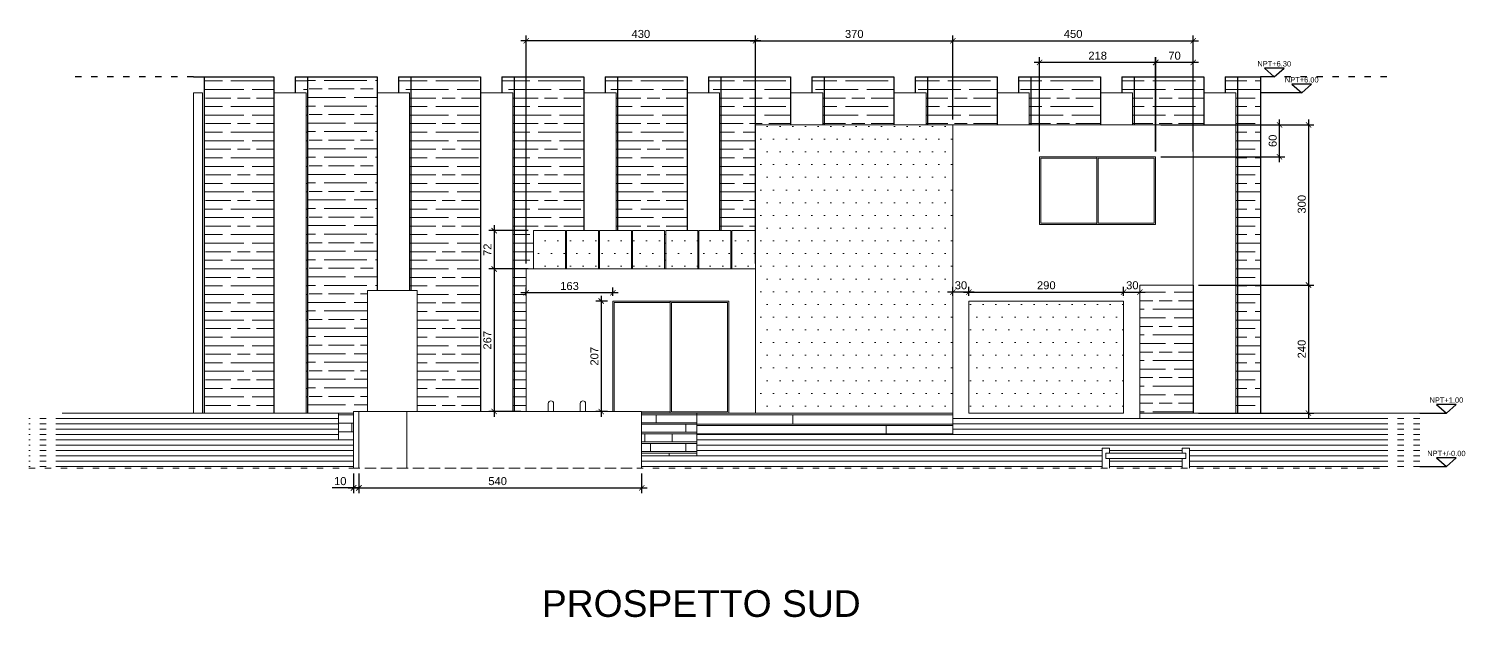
# Model space of a CAD drawing. Header units: millimetres. Extents: x 19901 to 59163, y 13732 to 30178.
# Drawn here: x 41070 to 43763, y 24994 to 26097 of the extents above; entities that cross this region are included whole.
import ezdxf
from ezdxf.enums import TextEntityAlignment as Align

# ---------------------------------------------------------------- set-up
doc = ezdxf.new("R2010")
doc.units = ezdxf.units.MM
doc.linetypes.add('ACAD_ISO03W100', pattern=[30, 12, -18])
doc.layers.get('0').update_dxf_attribs({"lineweight": 18})
doc.layers.add('A-ANNO-SYMB', color=3, linetype='Continuous')
doc.layers.add('A-ANNO-TEXT', color=3, linetype='Continuous')
for name, color, linetype, lineweight in [('A-DOOR-FULL', 4, 'Continuous', 18), ('A-FURN', 8, 'Continuous', 13), ('CAMPITURA', 9, 'Continuous', 13), ('Curve di livello', 6, 'Continuous', 9), ('MURO', 1, 'Continuous', 25), ('Pavimentazione esterna', 51, 'Continuous', 15), ('QUOTE', 252, 'Continuous', 13), ('Verde', 86, 'Continuous', 5), ('Vetro', 150, 'Continuous', 15), ('Wall', 255, 'Continuous', 20)]:
    doc.layers.add(name, color=color, linetype=linetype, lineweight=lineweight)
doc.styles.add('ARIAL', font='arial.ttf')
doc.styles.get("Standard").update_dxf_attribs({"font": 'arial.ttf'})
doc.dimstyles.new('1-1', dxfattribs={"dimtxt": 15, "dimasz": 10, "dimexe": 10, "dimexo": 10, "dimgap": 5, "dimtad": 1, "dimdec": 0, "dimtxsty": 'Standard', "dimblk": 'ARCHTICK', "dimcen": 2.5, "dimdle": 10, "dimadec": 0, "dimazin": 0, "dimtfac": 1, "dimtdec": 0, "dimtmove": 0, "dimatfit": 3, "dimldrblk": 'ARCHTICK', "dimfxl": 1, "dimarcsym": 0})
pattern_1 = [(0, (-38.693, -160.998), (11.90625, 23.8125), [0, -23.8125])]
pattern_2 = [(180, (-38.693, -161), (6e-15, 48), [80, -16]), (180, (-22.693, -145), (6e-15, 48), [48, -12, 24, -12]), (180, (1.307, -129), (6e-15, 48), [80, -16])]

# ---------------------------------------------------------------- blocks, each defined once
blk = doc.blocks.new('_ArchTick')
at = {"color": 0, "linetype": 'ByBlock', "const_width": 0.15}
blk.add_lwpolyline([(-0.5, -0.5), (0.5, 0.5)], dxfattribs=at)
blk = doc.blocks.new('*D79')
at = {"layer": 'Defpoints', "color": 0, "transparency": 16777216}
for p in [(42016.2, 25718.7), (41942.6, 25646.7), (42016.2, 25646.7)]:
    blk.add_point(p, dxfattribs=at)
at = {"layer": 'QUOTE', "color": 0, "lineweight": -2, "transparency": 16777216}
for p, q in [((42006.2, 25718.7), (41932.6, 25718.7)), ((41942.6, 25728.7), (41942.6, 25636.7)), ((42006.2, 25646.7), (41932.6, 25646.7))]:
    blk.add_line(p, q, dxfattribs=at)
at = {"layer": 'QUOTE', "color": 0, "lineweight": -2, "transparency": 16777216, "xscale": 10, "yscale": 10, "zscale": 10}
for p, rotation in [((41942.6, 25718.7), 90), ((41942.6, 25646.7), 270)]:
    blk.add_blockref('_ArchTick', p, dxfattribs=dict(at, rotation=rotation))
at = {"layer": 'QUOTE', "color": 0, "transparency": 16777216, "insert": (41930.1, 25682.7), "char_height": 15, "attachment_point": 5, "rotation": 90}
blk.add_mtext('72', dxfattribs=at)
blk = doc.blocks.new('*D80')
at = {"layer": 'Defpoints', "color": 0, "transparency": 16777216}
for p in [(42002.7, 25646.7), (41942.6, 25379.7), (42002.7, 25379.7)]:
    blk.add_point(p, dxfattribs=at)
at = {"layer": 'QUOTE', "color": 0, "lineweight": -2, "transparency": 16777216}
for p, q in [((41992.7, 25646.7), (41932.6, 25646.7)), ((41942.6, 25656.7), (41942.6, 25369.7)), ((41992.7, 25379.7), (41932.6, 25379.7))]:
    blk.add_line(p, q, dxfattribs=at)
at = {"layer": 'QUOTE', "color": 0, "lineweight": -2, "transparency": 16777216, "xscale": 10, "yscale": 10, "zscale": 10}
for p, rotation in [((41942.6, 25646.7), 90), ((41942.6, 25379.7), 270)]:
    blk.add_blockref('_ArchTick', p, dxfattribs=dict(at, rotation=rotation))
at = {"layer": 'QUOTE', "color": 0, "transparency": 16777216, "insert": (41930, 25513.2), "char_height": 15, "attachment_point": 5, "rotation": 90}
blk.add_mtext('267', dxfattribs=at)
blk = doc.blocks.new('*D81')
at = {"layer": 'Defpoints', "color": 0, "transparency": 16777216}
for p in [(41679.2, 25273.5), (41689.2, 25273.5), (41689.2, 25236.5)]:
    blk.add_point(p, dxfattribs=at)
at = {"layer": 'QUOTE', "color": 0, "lineweight": -2, "transparency": 16777216}
for p, q in [((41679.2, 25263.5), (41679.2, 25226.5)), ((41689.2, 25263.5), (41689.2, 25226.5)), ((41679.2, 25236.5), (41639.2, 25236.5)), ((41689.2, 25236.5), (41669.2, 25236.5))]:
    blk.add_line(p, q, dxfattribs=at)
at = {"layer": 'QUOTE', "color": 0, "lineweight": -2, "transparency": 16777216, "xscale": 10, "yscale": 10, "zscale": 10, "rotation": 180}
blk.add_blockref('_ArchTick', (41679.2, 25236.5), dxfattribs=at)
at = {"layer": 'QUOTE', "color": 0, "lineweight": -2, "transparency": 16777216, "xscale": 10, "yscale": 10, "zscale": 10}
blk.add_blockref('_ArchTick', (41689.2, 25236.5), dxfattribs=at)
at = {"layer": 'QUOTE', "color": 0, "transparency": 16777216, "insert": (41654.2, 25249.2), "char_height": 15, "attachment_point": 5}
blk.add_mtext('10', dxfattribs=at)
blk = doc.blocks.new('*D82')
at = {"layer": 'Defpoints', "color": 0, "transparency": 16777216}
for p in [(41679.2, 25273.5), (42219.2, 25273.5), (42219.2, 25236.5)]:
    blk.add_point(p, dxfattribs=at)
at = {"layer": 'QUOTE', "color": 0, "lineweight": -2, "transparency": 16777216}
for p, q in [((41679.2, 25263.5), (41679.2, 25226.5)), ((42219.2, 25263.5), (42219.2, 25226.5)), ((41669.2, 25236.5), (42229.2, 25236.5))]:
    blk.add_line(p, q, dxfattribs=at)
at = {"layer": 'QUOTE', "color": 0, "lineweight": -2, "transparency": 16777216, "xscale": 10, "yscale": 10, "zscale": 10, "rotation": 180}
blk.add_blockref('_ArchTick', (41679.2, 25236.5), dxfattribs=at)
at = {"layer": 'QUOTE', "color": 0, "lineweight": -2, "transparency": 16777216, "xscale": 10, "yscale": 10, "zscale": 10}
blk.add_blockref('_ArchTick', (42219.2, 25236.5), dxfattribs=at)
at = {"layer": 'QUOTE', "color": 0, "transparency": 16777216, "insert": (41949.2, 25249.2), "char_height": 15, "attachment_point": 5}
blk.add_mtext('540', dxfattribs=at)
blk = doc.blocks.new('*D83')
at = {"layer": 'Defpoints', "color": 0, "transparency": 16777216}
for p in [(42165.2, 25586.7), (42143.4, 25379.7), (42165.2, 25379.7)]:
    blk.add_point(p, dxfattribs=at)
at = {"layer": 'QUOTE', "color": 0, "lineweight": -2, "transparency": 16777216}
for p, q in [((42155.2, 25586.7), (42133.4, 25586.7)), ((42143.4, 25596.7), (42143.4, 25369.7)), ((42155.2, 25379.7), (42133.4, 25379.7))]:
    blk.add_line(p, q, dxfattribs=at)
at = {"layer": 'QUOTE', "color": 0, "lineweight": -2, "transparency": 16777216, "xscale": 10, "yscale": 10, "zscale": 10}
for p, rotation in [((42143.4, 25586.7), 90), ((42143.4, 25379.7), 270)]:
    blk.add_blockref('_ArchTick', p, dxfattribs=dict(at, rotation=rotation))
at = {"layer": 'QUOTE', "color": 0, "transparency": 16777216, "insert": (42130.7, 25483.2), "char_height": 15, "attachment_point": 5, "rotation": 90}
blk.add_mtext('207', dxfattribs=at)
blk = doc.blocks.new('*D84')
at = {"layer": 'Defpoints', "color": 0, "transparency": 16777216}
for p in [(42002.7, 25602.1), (42002.7, 25586.7), (42165.2, 25586.7)]:
    blk.add_point(p, dxfattribs=at)
at = {"layer": 'QUOTE', "color": 0, "lineweight": -2, "transparency": 16777216}
for p, q in [((42002.7, 25596.7), (42002.7, 25612.1)), ((42165.2, 25596.7), (42165.2, 25612.1)), ((42175.2, 25602.1), (41992.7, 25602.1))]:
    blk.add_line(p, q, dxfattribs=at)
at = {"layer": 'QUOTE', "color": 0, "lineweight": -2, "transparency": 16777216, "xscale": 10, "yscale": 10, "zscale": 10}
for p, rotation in [((42002.7, 25602.1), 179.9993876811918), ((42165.2, 25602.1), 359.9993876811918)]:
    blk.add_blockref('_ArchTick', p, dxfattribs=dict(at, rotation=rotation))
at = {"layer": 'QUOTE', "color": 0, "transparency": 16777216, "insert": (42084, 25614.8), "char_height": 15, "attachment_point": 5, "rotation": 359.9994}
blk.add_mtext('163', dxfattribs=at)
blk = doc.blocks.new('*D86')
at = {"layer": 'Defpoints', "color": 0, "transparency": 16777216}
for p in [(42002.7, 26074.3), (42002.7, 25646.7), (42432.7, 25646.7)]:
    blk.add_point(p, dxfattribs=at)
at = {"layer": 'QUOTE', "color": 0, "lineweight": -2, "transparency": 16777216}
for p, q in [((42442.7, 26074.3), (41992.7, 26074.3)), ((42002.7, 25656.7), (42002.7, 26084.3)), ((42432.7, 25656.7), (42432.7, 26084.3))]:
    blk.add_line(p, q, dxfattribs=at)
at = {"layer": 'QUOTE', "color": 0, "lineweight": -2, "transparency": 16777216, "xscale": 10, "yscale": 10, "zscale": 10, "rotation": 180}
blk.add_blockref('_ArchTick', (42002.7, 26074.3), dxfattribs=at)
at = {"layer": 'QUOTE', "color": 0, "lineweight": -2, "transparency": 16777216, "xscale": 10, "yscale": 10, "zscale": 10}
blk.add_blockref('_ArchTick', (42432.7, 26074.3), dxfattribs=at)
at = {"layer": 'QUOTE', "color": 0, "transparency": 16777216, "insert": (42217.7, 26087), "char_height": 15, "attachment_point": 5}
blk.add_mtext('430', dxfattribs=at)
blk = doc.blocks.new('*D87')
at = {"layer": 'Defpoints', "color": 0, "transparency": 16777216}
for p in [(42802.7, 26074.3), (42432.7, 25916.7), (42802.7, 25916.7)]:
    blk.add_point(p, dxfattribs=at)
at = {"layer": 'QUOTE', "color": 0, "lineweight": -2, "transparency": 16777216}
for p, q in [((42422.7, 26074.3), (42812.7, 26074.3)), ((42432.7, 25926.7), (42432.7, 26084.3)), ((42802.7, 25926.7), (42802.7, 26084.3))]:
    blk.add_line(p, q, dxfattribs=at)
at = {"layer": 'QUOTE', "color": 0, "lineweight": -2, "transparency": 16777216, "xscale": 10, "yscale": 10, "zscale": 10, "rotation": 180}
blk.add_blockref('_ArchTick', (42432.7, 26074.3), dxfattribs=at)
at = {"layer": 'QUOTE', "color": 0, "lineweight": -2, "transparency": 16777216, "xscale": 10, "yscale": 10, "zscale": 10}
blk.add_blockref('_ArchTick', (42802.7, 26074.3), dxfattribs=at)
at = {"layer": 'QUOTE', "color": 0, "transparency": 16777216, "insert": (42617.7, 26087), "char_height": 15, "attachment_point": 5}
blk.add_mtext('370', dxfattribs=at)
blk = doc.blocks.new('*D88')
at = {"layer": 'Defpoints', "color": 0, "transparency": 16777216}
for p in [(43253.2, 26074.3), (42802.7, 25916.7), (43253.2, 25916.7)]:
    blk.add_point(p, dxfattribs=at)
at = {"layer": 'QUOTE', "color": 0, "lineweight": -2, "transparency": 16777216}
for p, q in [((42792.7, 26074.3), (43263.2, 26074.3)), ((42802.7, 25926.7), (42802.7, 26084.3)), ((43253.2, 25926.7), (43253.2, 26084.3))]:
    blk.add_line(p, q, dxfattribs=at)
at = {"layer": 'QUOTE', "color": 0, "lineweight": -2, "transparency": 16777216, "xscale": 10, "yscale": 10, "zscale": 10, "rotation": 180}
blk.add_blockref('_ArchTick', (42802.7, 26074.3), dxfattribs=at)
at = {"layer": 'QUOTE', "color": 0, "lineweight": -2, "transparency": 16777216, "xscale": 10, "yscale": 10, "zscale": 10}
blk.add_blockref('_ArchTick', (43253.2, 26074.3), dxfattribs=at)
at = {"layer": 'QUOTE', "color": 0, "transparency": 16777216, "insert": (43028, 26087), "char_height": 15, "attachment_point": 5}
blk.add_mtext('450', dxfattribs=at)
blk = doc.blocks.new('*D89')
at = {"layer": 'Defpoints', "color": 0, "transparency": 16777216}
for p in [(43253.2, 25916.7), (43253.2, 25616.7), (43469.2, 25616.7)]:
    blk.add_point(p, dxfattribs=at)
at = {"layer": 'QUOTE', "color": 0, "lineweight": -2, "transparency": 16777216}
for p, q in [((43263.2, 25916.7), (43479.2, 25916.7)), ((43469.2, 25926.7), (43469.2, 25606.7)), ((43263.2, 25616.7), (43479.2, 25616.7))]:
    blk.add_line(p, q, dxfattribs=at)
at = {"layer": 'QUOTE', "color": 0, "lineweight": -2, "transparency": 16777216, "xscale": 10, "yscale": 10, "zscale": 10}
for p, rotation in [((43469.2, 25916.7), 90), ((43469.2, 25616.7), 270)]:
    blk.add_blockref('_ArchTick', p, dxfattribs=dict(at, rotation=rotation))
at = {"layer": 'QUOTE', "color": 0, "transparency": 16777216, "insert": (43456.6, 25768), "char_height": 15, "attachment_point": 5, "rotation": 90}
blk.add_mtext('300', dxfattribs=at)
blk = doc.blocks.new('*D90')
at = {"layer": 'Defpoints', "color": 0, "transparency": 16777216}
for p in [(43253, 25616.7), (43253, 25376.7), (43469.2, 25376.7)]:
    blk.add_point(p, dxfattribs=at)
at = {"layer": 'QUOTE', "color": 0, "lineweight": -2, "transparency": 16777216}
for p, q in [((43263, 25616.7), (43479.2, 25616.7)), ((43469.2, 25626.7), (43469.2, 25366.7)), ((43263, 25376.7), (43479.2, 25376.7))]:
    blk.add_line(p, q, dxfattribs=at)
at = {"layer": 'QUOTE', "color": 0, "lineweight": -2, "transparency": 16777216, "xscale": 10, "yscale": 10, "zscale": 10}
for p, rotation in [((43469.2, 25616.7), 90), ((43469.2, 25376.7), 270)]:
    blk.add_blockref('_ArchTick', p, dxfattribs=dict(at, rotation=rotation))
at = {"layer": 'QUOTE', "color": 0, "transparency": 16777216, "insert": (43456.6, 25496.7), "char_height": 15, "attachment_point": 5, "rotation": 90}
blk.add_mtext('240', dxfattribs=at)
blk = doc.blocks.new('*D91')
at = {"layer": 'Defpoints', "color": 0, "transparency": 16777216}
for p in [(42802.7, 25603.4), (42802.7, 25586.7), (42832.7, 25586.7)]:
    blk.add_point(p, dxfattribs=at)
at = {"layer": 'QUOTE', "color": 0, "lineweight": -2, "transparency": 16777216}
for p, q in [((42802.7, 25596.7), (42802.7, 25613.4)), ((42832.7, 25596.7), (42832.7, 25613.4)), ((42842.7, 25603.4), (42792.7, 25603.4))]:
    blk.add_line(p, q, dxfattribs=at)
at = {"layer": 'QUOTE', "color": 0, "lineweight": -2, "transparency": 16777216, "xscale": 10, "yscale": 10, "zscale": 10}
for p, rotation in [((42802.7, 25603.4), 180.0004051616814), ((42832.7, 25603.4), 0.0004051616814049197)]:
    blk.add_blockref('_ArchTick', p, dxfattribs=dict(at, rotation=rotation))
at = {"layer": 'QUOTE', "color": 0, "transparency": 16777216, "insert": (42817.7, 25616.1), "char_height": 15, "attachment_point": 5, "rotation": 0.0004}
blk.add_mtext('30', dxfattribs=at)
blk = doc.blocks.new('*D92')
at = {"layer": 'Defpoints', "color": 0, "transparency": 16777216}
for p in [(42832.7, 25586.7), (43122.7, 25603.4), (43122.7, 25586.7)]:
    blk.add_point(p, dxfattribs=at)
at = {"layer": 'QUOTE', "color": 0, "lineweight": -2, "transparency": 16777216}
for p, q in [((42832.7, 25596.7), (42832.7, 25613.4)), ((43122.7, 25596.7), (43122.7, 25613.4)), ((42822.7, 25603.4), (43132.7, 25603.4))]:
    blk.add_line(p, q, dxfattribs=at)
at = {"layer": 'QUOTE', "color": 0, "lineweight": -2, "transparency": 16777216, "xscale": 10, "yscale": 10, "zscale": 10, "rotation": 180}
blk.add_blockref('_ArchTick', (42832.7, 25603.4), dxfattribs=at)
at = {"layer": 'QUOTE', "color": 0, "lineweight": -2, "transparency": 16777216, "xscale": 10, "yscale": 10, "zscale": 10}
blk.add_blockref('_ArchTick', (43122.7, 25603.4), dxfattribs=at)
at = {"layer": 'QUOTE', "color": 0, "transparency": 16777216, "insert": (42977.7, 25616.1), "char_height": 15, "attachment_point": 5}
blk.add_mtext('290', dxfattribs=at)
blk = doc.blocks.new('*D93')
at = {"layer": 'Defpoints', "color": 0, "transparency": 16777216}
for p in [(43122.7, 25603.4), (43153.2, 25603.4), (43153.2, 25603.4)]:
    blk.add_point(p, dxfattribs=at)
at = {"layer": 'QUOTE', "color": 0, "lineweight": -2, "transparency": 16777216}
for p, q in [((43112.7, 25603.4), (43163.2, 25603.4)), ((43122.7, 25593.4), (43122.7, 25593.4))]:
    blk.add_line(p, q, dxfattribs=at)
at = {"layer": 'QUOTE', "color": 0, "lineweight": -2, "transparency": 16777216, "xscale": 10, "yscale": 10, "zscale": 10, "rotation": 180}
blk.add_blockref('_ArchTick', (43122.7, 25603.4), dxfattribs=at)
at = {"layer": 'QUOTE', "color": 0, "lineweight": -2, "transparency": 16777216, "xscale": 10, "yscale": 10, "zscale": 10}
blk.add_blockref('_ArchTick', (43153.2, 25603.4), dxfattribs=at)
at = {"layer": 'QUOTE', "color": 0, "transparency": 16777216, "insert": (43139, 25616.1), "char_height": 15, "attachment_point": 5}
blk.add_mtext('30', dxfattribs=at)
blk = doc.blocks.new('*D111')
at = {"layer": 'Defpoints', "color": 0, "transparency": 16777216}
for p in [(43182.7, 25916.7), (43414.8, 25916.7), (43182.7, 25856.9)]:
    blk.add_point(p, dxfattribs=at)
at = {"layer": 'QUOTE', "color": 0, "lineweight": -2, "transparency": 16777216}
for p, q in [((43192.7, 25916.7), (43424.8, 25916.7)), ((43414.8, 25846.9), (43414.8, 25926.7)), ((43192.7, 25856.9), (43424.8, 25856.9))]:
    blk.add_line(p, q, dxfattribs=at)
at = {"layer": 'QUOTE', "color": 0, "lineweight": -2, "transparency": 16777216, "xscale": 10, "yscale": 10, "zscale": 10}
for p, rotation in [((43414.8, 25916.7), 90), ((43414.8, 25856.9), 270)]:
    blk.add_blockref('_ArchTick', p, dxfattribs=dict(at, rotation=rotation))
at = {"layer": 'QUOTE', "color": 0, "transparency": 16777216, "insert": (43402.2, 25886.8), "char_height": 15, "attachment_point": 5, "rotation": 90}
blk.add_mtext('60', dxfattribs=at)
blk = doc.blocks.new('*D113')
at = {"layer": 'Defpoints', "color": 0, "transparency": 16777216}
for p in [(43183, 26033.7), (43183, 25856.9), (43253.2, 25856.9)]:
    blk.add_point(p, dxfattribs=at)
at = {"layer": 'QUOTE', "color": 0, "lineweight": -2, "transparency": 16777216}
for p, q in [((43183, 25866.9), (43183, 26043.7)), ((43253.2, 25866.9), (43253.2, 26043.7)), ((43263.2, 26033.7), (43173, 26033.7))]:
    blk.add_line(p, q, dxfattribs=at)
at = {"layer": 'QUOTE', "color": 0, "lineweight": -2, "transparency": 16777216, "xscale": 10, "yscale": 10, "zscale": 10, "rotation": 180}
blk.add_blockref('_ArchTick', (43183, 26033.7), dxfattribs=at)
at = {"layer": 'QUOTE', "color": 0, "lineweight": -2, "transparency": 16777216, "xscale": 10, "yscale": 10, "zscale": 10}
blk.add_blockref('_ArchTick', (43253.2, 26033.7), dxfattribs=at)
at = {"layer": 'QUOTE', "color": 0, "transparency": 16777216, "insert": (43218.1, 26046.3), "char_height": 15, "attachment_point": 5}
blk.add_mtext('70', dxfattribs=at)
blk = doc.blocks.new('*D114')
at = {"layer": 'Defpoints', "color": 0, "transparency": 16777216}
for p in [(42965.2, 26033.7), (42965.2, 25856.9), (43182.7, 25856.9)]:
    blk.add_point(p, dxfattribs=at)
at = {"layer": 'QUOTE', "color": 0, "lineweight": -2, "transparency": 16777216}
for p, q in [((42965.2, 25866.9), (42965.2, 26043.7)), ((43182.7, 25866.9), (43182.7, 26043.7)), ((43192.7, 26033.7), (42955.2, 26033.7))]:
    blk.add_line(p, q, dxfattribs=at)
at = {"layer": 'QUOTE', "color": 0, "lineweight": -2, "transparency": 16777216, "xscale": 10, "yscale": 10, "zscale": 10, "rotation": 180}
blk.add_blockref('_ArchTick', (42965.2, 26033.7), dxfattribs=at)
at = {"layer": 'QUOTE', "color": 0, "lineweight": -2, "transparency": 16777216, "xscale": 10, "yscale": 10, "zscale": 10}
blk.add_blockref('_ArchTick', (43182.7, 26033.7), dxfattribs=at)
at = {"layer": 'QUOTE', "color": 0, "transparency": 16777216, "insert": (43074, 26046.3), "char_height": 15, "attachment_point": 5}
blk.add_mtext('218', dxfattribs=at)

msp = doc.modelspace()

# ---------------------------------------------------------------- hatches: boundary and pattern name
at = {"layer": 'CAMPITURA'}
h = msp.add_hatch(dxfattribs=at)
h.set_pattern_fill('GOST_WOOD', color=256, scale=8, angle=90)
h.set_pattern_definition(pattern_2)
h.paths.add_polyline_path([(41529.6, 26006.7), (41399, 26006.7), (41399, 25376.7), (41529.6, 25376.7)])
h = msp.add_hatch(dxfattribs=at)
h.set_pattern_fill('GOST_WOOD', color=256, scale=8, angle=90)
h.set_pattern_definition(pattern_2)
h.paths.add_polyline_path([(41592.7, 26006.7), (41569.5, 26006.7), (41569.5, 25976.7), (41590, 25976.7), (41590, 25376.7), (41592.7, 25376.7)])
h.paths.add_polyline_path([(41786.4, 26006.7), (41763.2, 26006.7), (41763.2, 25976.7), (41783.7, 25976.7), (41783.7, 25606.7), (41786.4, 25606.7)])
h.paths.add_polyline_path([(41917, 26006.7), (41786.4, 26006.7), (41786.4, 25606.7), (41798.4, 25606.7), (41798.4, 25379.7), (41917, 25379.7)])
h.paths.add_polyline_path([(41980.1, 26006.7), (41956.9, 26006.7), (41956.9, 25976.7), (41977.4, 25976.7), (41977.4, 25379.7), (41980.1, 25379.7)])
h.paths.add_polyline_path([(42110.7, 26006.7), (41980.1, 26006.7), (41980.1, 25379.7), (42002.7, 25379.7), (42002.7, 25646.7), (42016.2, 25646.7), (42016.2, 25718.7), (42076.2, 25718.7), (42076.2, 25646.7), (42078.2, 25646.7), (42078.2, 25718.7), (42110.7, 25718.7)])
h.paths.add_polyline_path([(42173.8, 26006.7), (42150.6, 26006.7), (42150.6, 25976.7), (42171.1, 25976.7), (42171.1, 25718.7), (42173.8, 25718.7)])
h.paths.add_polyline_path([(42304.5, 26006.7), (42173.8, 26006.7), (42173.8, 25718.7), (42200.2, 25718.7), (42200.2, 25646.7), (42202.2, 25646.7), (42202.2, 25718.7), (42262.2, 25718.7), (42262.2, 25646.7), (42264.2, 25646.7), (42264.2, 25718.7), (42304.5, 25718.7)])
h.paths.add_polyline_path([(42367.5, 26006.7), (42344.3, 26006.7), (42344.3, 25976.7), (42364.8, 25976.7), (42364.8, 25718.7), (42367.5, 25718.7)])
h.paths.add_polyline_path([(42498.2, 26006.7), (42367.5, 26006.7), (42367.5, 25718.7), (42386.2, 25718.7), (42386.2, 25646.7), (42388.2, 25646.7), (42388.2, 25718.7), (42432.7, 25718.7), (42432.7, 25916.7), (42498.2, 25916.7)])
h.paths.add_polyline_path([(42561.2, 26006.7), (42538, 26006.7), (42538, 25976.7), (42558.5, 25976.7), (42558.5, 25916.7), (42561.2, 25916.7)])
h.paths.add_polyline_path([(42691.9, 26006.7), (42561.2, 26006.7), (42561.2, 25916.7), (42691.9, 25916.7)])
h.paths.add_polyline_path([(42754.9, 26006.7), (42731.7, 26006.7), (42731.7, 25976.7), (42752.2, 25976.7), (42752.2, 25916.7), (42754.9, 25916.7)])
h.paths.add_polyline_path([(42885.6, 26006.7), (42754.9, 26006.7), (42754.9, 25916.7), (42885.6, 25916.7)])
h.paths.add_polyline_path([(42948.6, 26006.7), (42925.4, 26006.7), (42925.4, 25976.7), (42945.9, 25976.7), (42945.9, 25916.7), (42948.6, 25916.7)])
h.paths.add_polyline_path([(43079.3, 26006.7), (42948.6, 26006.7), (42948.6, 25916.7), (43079.3, 25916.7)])
h.paths.add_polyline_path([(43142.3, 26006.7), (43119.1, 26006.7), (43119.1, 25976.7), (43139.6, 25976.7), (43139.6, 25916.7), (43142.3, 25916.7)])
h.paths.add_polyline_path([(43273, 26006.7), (43142.3, 26006.7), (43142.3, 25916.7), (43273, 25916.7)])
h.paths.add_polyline_path([(43336, 26006.7), (43312.8, 26006.7), (43312.8, 25976.7), (43333.3, 25976.7), (43333.3, 25376.7), (43336, 25376.7)])
h.paths.add_polyline_path([(43379.2, 26006.7), (43336, 26006.7), (43336, 25616.7), (43352.7, 25616.7), (43336, 25616.7), (43336, 25376.7), (43379.2, 25376.7)])
h = msp.add_hatch(dxfattribs=at)
h.set_pattern_fill('GOST_WOOD', color=256, scale=8, angle=90)
h.paths.add_polyline_path([(41723.3, 26006.7), (41592.7, 26006.7), (41592.7, 25376.7), (41679.2, 25376.7), (41679.2, 25379.7), (41705.5, 25379.7), (41705.5, 25606.7), (41723.3, 25606.7)])
h = msp.add_hatch(dxfattribs=at)
h.set_pattern_fill('GOST_WOOD', color=256, scale=8, angle=90)
h.set_pattern_definition([(180, (-38.693, 35.11), (6e-15, 48), [80, -16]), (180, (-22.693, 51.11), (6e-15, 48), [48, -12, 24, -12]), (180, (1.307, 67.11), (6e-15, 48), [80, -16])])
h.paths.add_polyline_path([(43153.5, 25376.7), (43253, 25376.7), (43253, 25616.7), (43153.5, 25616.7)])
at = {"layer": 'Vetro'}
h = msp.add_hatch(dxfattribs=at)
h.set_pattern_fill('DOTS', color=256, scale=15)
h.set_pattern_definition(pattern_1)
h.paths.add_polyline_path([(42432.7, 25376.7), (42802.7, 25376.7), (42802.7, 25916.7), (42432.7, 25916.7)])
h = msp.add_hatch(dxfattribs=at)
h.set_pattern_fill('DOTS', color=256, scale=15)
h.set_pattern_definition(pattern_1)
h.paths.add_polyline_path([(42138.2, 25718.7), (42078.2, 25718.7), (42078.2, 25646.7), (42138.2, 25646.7)])
h.paths.add_polyline_path([(42200.2, 25718.7), (42140.2, 25718.7), (42140.2, 25646.7), (42200.2, 25646.7)])
h.paths.add_polyline_path([(42262.2, 25718.7), (42202.2, 25718.7), (42202.2, 25646.7), (42262.2, 25646.7)])
h.paths.add_polyline_path([(42324.2, 25718.7), (42264.2, 25718.7), (42264.2, 25646.7), (42324.2, 25646.7)])
h.paths.add_polyline_path([(42386.2, 25718.7), (42326.2, 25718.7), (42326.2, 25646.7), (42386.2, 25646.7)])
h.paths.add_polyline_path([(42432.7, 25718.7), (42388.2, 25718.7), (42388.2, 25646.7), (42432.7, 25646.7)])
h.paths.add_polyline_path([(42076.2, 25718.7), (42019.2, 25718.7), (42019.2, 25646.7), (42076.2, 25646.7)])
h.paths.add_polyline_path([(42019.2, 25718.7), (42016.2, 25718.7), (42016.2, 25646.7), (42019.2, 25646.7)])
h = msp.add_hatch(dxfattribs=at)
h.set_pattern_fill('DOTS', color=256, scale=15)
h.set_pattern_definition(pattern_1)
h.paths.add_polyline_path([(43122.7, 25586.7), (42832.7, 25586.7), (42832.7, 25376.7), (43122.7, 25376.7)])

# ---------------------------------------------------------------- linework, layer by layer
for p, q in [((41679.2, 25379.7), (41679.2, 25273.5)), ((41679.2, 25379.7), (42219.2, 25379.7)), ((41689.2, 25379.7), (41689.2, 25273.5)), ((41779.2, 25379.7), (41779.2, 25273.5)), ((42219.2, 25273.5), (42219.2, 25379.7)), ((43153.2, 25366.7), (42802.7, 25366.7))]:
    msp.add_line(p, q)
at = {"linetype": 'ACAD_ISO03W100'}
msp.add_line((41679.2, 25273.5), (42219.2, 25273.5), dxfattribs=at)
at = {"layer": 'A-ANNO-SYMB'}
for p, q in [((43404.9, 26006.7), (43379.2, 26006.7)), ((43456.5, 25976.7), (43379.2, 25976.7))]:
    msp.add_line(p, q, dxfattribs=at)
at = {"layer": 'A-ANNO-SYMB', "ltscale": 0.8}
for p, q in [((43677.7, 25376.7), (43727.7, 25376.6)), ((43677.7, 25276.7), (43727.7, 25276.6))]:
    msp.add_line(p, q, dxfattribs=at)
at = {"layer": 'A-ANNO-SYMB'}
for points in [[(43404.9, 26006.7), (43423.4, 26022.9), (43386.6, 26023)], [(43456.5, 25976.7), (43474.9, 25992.9), (43438.1, 25993)], [(43727.7, 25376.6), (43746.1, 25392.9), (43709.3, 25392.9)], [(43727.7, 25276.6), (43746.1, 25292.9), (43709.3, 25292.9)]]:
    msp.add_lwpolyline(points, close=True, dxfattribs=at)
at = {"layer": 'A-DOOR-FULL'}
for p, q in [((42965.2, 25856.9), (42965.2, 25729.9)), ((43075.2, 25856.9), (42965.2, 25856.9)), ((42967.7, 25854.4), (42967.7, 25732.4)), ((43072.7, 25854.4), (42967.7, 25854.4)), ((43072.7, 25856.9), (43072.7, 25732.4)), ((43182.7, 25856.9), (43072.7, 25856.9)), ((43072.7, 25851.9), (43072.7, 25729.9)), ((43075.2, 25854.4), (43075.2, 25732.4)), ((43180.2, 25854.4), (43075.2, 25854.4)), ((43075.2, 25854.4), (43075.2, 25732.4)), ((43180.2, 25854.4), (43180.2, 25732.4)), ((43182.7, 25856.9), (43182.7, 25729.9)), ((43075.2, 25729.9), (42965.2, 25729.9)), ((43072.7, 25732.4), (42967.7, 25732.4)), ((43182.7, 25729.9), (43072.7, 25729.9)), ((43180.2, 25732.4), (43075.2, 25732.4)), ((42165.2, 25586.7), (42165.2, 25379.7)), ((42165.2, 25586.7), (42382.7, 25586.7)), ((42167.7, 25584.2), (42167.7, 25379.7)), ((42167.7, 25584.2), (42272.7, 25584.2)), ((42272.7, 25586.7), (42272.7, 25376.7)), ((42275.2, 25584.2), (42275.2, 25379.2)), ((42275.2, 25584.2), (42380.2, 25584.2)), ((42380.2, 25584.2), (42380.2, 25379.2)), ((42382.7, 25586.7), (42382.7, 25376.7)), ((42219.2, 25379.2), (42272.7, 25379.2)), ((42219.2, 25376.7), (42382.7, 25376.7)), ((42275.2, 25379.2), (42380.2, 25379.2))]:
    msp.add_line(p, q, dxfattribs=at)
at = {"layer": 'A-FURN'}
for p, q in [((42044.2, 25379.7), (42044.2, 25394.7)), ((42054.2, 25394.7), (42054.2, 25379.7)), ((42104.2, 25379.7), (42104.2, 25394.7)), ((42114.2, 25394.7), (42114.2, 25379.7)), ((43082.3, 25310.9), (43082.3, 25273.5)), ((43082.3, 25310.9), (43096.3, 25310.9)), ((43089.3, 25301.9), (43239.3, 25301.9)), ((43089.3, 25291.9), (43089.3, 25301.9)), ((43089.3, 25291.9), (43239.3, 25291.9)), ((43096.3, 25310.9), (43096.3, 25301.9)), ((43232.3, 25306.9), (43096.3, 25306.9)), ((43096.3, 25291.9), (43096.3, 25273.5)), ((43232.3, 25310.9), (43232.3, 25301.9)), ((43232.3, 25310.9), (43246.3, 25310.9)), ((43232.3, 25291.9), (43232.3, 25273.5)), ((43239.3, 25291.9), (43239.3, 25301.9)), ((43246.3, 25310.9), (43246.3, 25273.5))]:
    msp.add_line(p, q, dxfattribs=at)
for centre, start, end in [((42049.2, 25394.7), 90, 180), ((42049.2, 25394.7), 0, 90), ((42109.2, 25394.7), 90, 180), ((42109.2, 25394.7), 0, 90)]:
    msp.add_arc(centre, 5, start, end, dxfattribs=at)
at = {"layer": 'CAMPITURA'}
for p, q in [((42049.2, 25399.7), (42049.2, 25399.7)), ((42109.2, 25399.7), (42109.2, 25399.7))]:
    msp.add_line(p, q, dxfattribs=at)
at = {"layer": 'Curve di livello', "linetype": 'ACAD_ISO03W100'}
for p, q in [((41133, 25366.7), (41070.2, 25366.7)), ((41133, 25356.7), (41070.2, 25356.7)), ((41133, 25346.7), (41070.2, 25346.7)), ((43678.2, 25366.7), (43615.4, 25366.7)), ((43678.2, 25356.7), (43615.4, 25356.7)), ((43678.2, 25346.7), (43615.4, 25346.7)), ((41133, 25336.7), (41070.2, 25336.7)), ((41133, 25326.7), (41070.2, 25326.7)), ((41133, 25316.7), (41070.2, 25316.7)), ((43678.2, 25336.7), (43615.4, 25336.7)), ((43678.2, 25326.7), (43615.4, 25326.7)), ((43678.2, 25316.7), (43615.4, 25316.7)), ((41133, 25306.7), (41070.2, 25306.7)), ((41133, 25296.7), (41070.2, 25296.7)), ((41133, 25286.7), (41070.2, 25286.7)), ((43678.2, 25306.7), (43615.4, 25306.7)), ((43678.2, 25296.7), (43615.4, 25296.7)), ((43678.2, 25286.7), (43615.4, 25286.7)), ((41133, 25276.7), (41070.2, 25276.7)), ((41070.2, 25273.5), (43615.4, 25273.5)), ((43678.2, 25276.7), (43615.4, 25276.7))]:
    msp.add_line(p, q, dxfattribs=at)
at = {"layer": 'Curve di livello'}
for p, q in [((41133, 25366.7), (41650.7, 25366.7)), ((41133, 25356.7), (41650.7, 25356.7)), ((41133, 25346.7), (41650.7, 25346.7)), ((42802.6, 25356.7), (43615.4, 25356.7)), ((42802.6, 25346.7), (43615.4, 25346.7)), ((43153.5, 25366.7), (43615.4, 25366.7)), ((41133, 25336.7), (41650.7, 25336.7)), ((41133, 25326.7), (41679.2, 25326.7)), ((41133, 25316.7), (41679.2, 25316.7)), ((41596.7, 25326.7), (41679.2, 25326.7)), ((42322.7, 25336.7), (43615.4, 25336.7)), ((42322.7, 25326.7), (43615.4, 25326.7)), ((42322.7, 25316.7), (43615.4, 25316.7)), ((41133, 25306.7), (41679.2, 25306.7)), ((41133, 25296.7), (41679.2, 25296.7)), ((41133, 25286.7), (41679.2, 25286.7)), ((42219.2, 25296.7), (43082.3, 25296.7)), ((42219.2, 25286.7), (43082.3, 25286.7)), ((42322.7, 25306.7), (43082.3, 25306.7)), ((42947.5, 25296.7), (43082.3, 25296.7)), ((43038.8, 25286.7), (43082.3, 25286.7)), ((43096.3, 25286.7), (43232.3, 25286.7)), ((43246.3, 25306.7), (43615.4, 25306.7)), ((43246.3, 25296.7), (43615.4, 25296.7)), ((43246.3, 25286.7), (43615.4, 25286.7)), ((41133, 25276.7), (41679.2, 25276.7)), ((42219.2, 25276.7), (43082.3, 25276.7)), ((43096.3, 25276.7), (43232.3, 25276.7)), ((43246.3, 25276.7), (43615.4, 25276.7))]:
    msp.add_line(p, q, dxfattribs=at)
at = {"layer": 'MURO', "linetype": 'ACAD_ISO03W100'}
for p, q in [((41379.2, 26006.7), (41142.4, 26006.7)), ((43616, 26006.7), (43379.2, 26006.7))]:
    msp.add_line(p, q, dxfattribs=at)
at = {"layer": 'MURO'}
for p, q in [((41379.2, 26006.7), (41529.6, 26006.7)), ((41399, 26006.7), (41399, 25376.7)), ((41529.6, 26006.7), (41529.6, 25376.7)), ((41569.5, 26006.7), (41723.3, 26006.7)), ((41569.5, 26006.7), (41569.5, 25976.7)), ((41592.7, 26006.7), (41592.7, 25376.7)), ((41723.3, 26006.7), (41723.3, 25606.7)), ((41763.2, 26006.7), (41917, 26006.7)), ((41763.2, 26006.7), (41763.2, 25976.7)), ((41786.4, 26006.7), (41786.4, 25606.7)), ((41917, 26006.7), (41917, 25379.7)), ((41956.9, 26006.7), (42110.7, 26006.7)), ((41956.9, 26006.7), (41956.9, 25976.7)), ((41980.1, 26006.7), (41980.1, 25379.7)), ((42110.7, 26006.7), (42110.7, 25718.7)), ((42150.6, 26006.7), (42304.5, 26006.7)), ((42150.6, 26006.7), (42150.6, 25976.7)), ((42173.8, 26006.7), (42173.8, 25718.7)), ((42304.5, 26006.7), (42304.5, 25718.7)), ((42344.3, 26006.7), (42498.2, 26006.7)), ((42344.3, 26006.7), (42344.3, 25976.7)), ((42367.5, 26006.7), (42367.5, 25718.7)), ((42498.2, 26006.7), (42498.2, 25916.7)), ((42538, 26006.7), (42691.9, 26006.7)), ((42538, 26006.7), (42538, 25976.7)), ((42561.2, 26006.7), (42561.2, 25916.7)), ((42691.9, 26006.7), (42691.9, 25916.7)), ((42731.7, 26006.7), (42885.6, 26006.7)), ((42731.7, 26006.7), (42731.7, 25976.7)), ((42754.9, 26006.7), (42754.9, 25916.7)), ((42885.6, 26006.7), (42885.6, 25916.7)), ((42925.4, 26006.7), (43079.3, 26006.7)), ((42925.4, 26006.7), (42925.4, 25976.7)), ((42948.6, 26006.7), (42948.6, 25916.7)), ((43079.3, 26006.7), (43079.3, 25916.7)), ((43119.1, 26006.7), (43273, 26006.7)), ((43119.1, 26006.7), (43119.1, 25976.7)), ((43142.3, 26006.7), (43142.3, 25916.7)), ((43273, 26006.7), (43273, 25916.7)), ((43312.8, 26006.7), (43379.2, 26006.7)), ((43312.8, 26006.7), (43312.8, 25976.7)), ((43336, 26006.7), (43336, 25376.7)), ((43379.2, 26006.7), (43379.2, 25376.7)), ((43253, 25616.7), (43253, 25376.7))]:
    msp.add_line(p, q, dxfattribs=at)
at = {"layer": 'Pavimentazione esterna'}
for p, q in [((41650.7, 25376.7), (41679.2, 25376.7)), ((41650.7, 25373.7), (41650.7, 25376.7)), ((41650.7, 25373.7), (41679.2, 25373.7)), ((41650.7, 25326.7), (41650.7, 25373.7)), ((42219.2, 25376.7), (42802.6, 25376.7)), ((42219.2, 25283.7), (42219.2, 25373.7)), ((42219.2, 25373.7), (42802.7, 25373.7)), ((42246.4, 25373.7), (42246.4, 25358.7)), ((42322.7, 25376.7), (42322.7, 25296.7)), ((42802.6, 25376.7), (42802.6, 25337.7)), ((42219.2, 25358.7), (42322.7, 25358.7)), ((42219.2, 25355.7), (42322.7, 25355.7)), ((42219.2, 25340.7), (42322.7, 25340.7)), ((42301.7, 25355.7), (42301.7, 25340.7)), ((42219.2, 25337.7), (42322.7, 25337.7)), ((42219.2, 25322.7), (42322.7, 25322.7)), ((42219.2, 25319.7), (42322.7, 25319.7)), ((42225.1, 25337.7), (42225.1, 25322.7)), ((42235.6, 25319.7), (42235.6, 25304.7)), ((42276.3, 25337.7), (42276.3, 25322.7)), ((42301.7, 25319.7), (42301.7, 25304.7)), ((42802.6, 25337.7), (42322.7, 25337.7)), ((42219.2, 25304.7), (42322.7, 25304.7)), ((42219.2, 25301.7), (42322.7, 25301.7)), ((42322.7, 25296.7), (42219.2, 25296.7)), ((42271, 25301.7), (42271, 25296.7))]:
    msp.add_line(p, q, dxfattribs=at)
for points in [[(41679.2, 25357.7), (41650.7, 25357.7), (41650.7, 25373.7), (41679.2, 25373.7)], [(42502.6, 25373.7), (42502.6, 25355.7), (42322.7, 25355.7), (42322.7, 25373.7), (42502.6, 25373.7)], [(42802.6, 25373.7), (42802.6, 25355.7), (42502.6, 25355.7), (42502.6, 25373.7), (42652.6, 25373.7)], [(41650.7, 25326.7), (41650.7, 25341.7), (41679.2, 25341.7)], [(41679.2, 25341.7), (41675.7, 25341.7), (41675.7, 25357.7), (41679.2, 25357.7)], [(42677.6, 25353.7), (42677.6, 25337.7), (42322.7, 25337.7), (42322.7, 25353.7), (42677.6, 25353.7)], [(42802.6, 25353.7), (42802.6, 25337.7), (42677.6, 25337.7), (42677.6, 25353.7), (42802.6, 25353.7)], [(41679.2, 25326.7), (41650.7, 25326.7)]]:
    msp.add_lwpolyline(points, dxfattribs=at)
at = {"layer": 'Verde'}
for p, q in [((41705.5, 25379.7), (41705.5, 25606.7)), ((41705.5, 25606.7), (41798.4, 25606.7)), ((41798.4, 25379.7), (41798.4, 25606.7))]:
    msp.add_line(p, q, dxfattribs=at)
at = {"layer": 'Vetro'}
for p, q in [((41379.2, 25976.7), (41396.2, 25976.7)), ((41379.2, 25376.7), (41379.2, 25976.7)), ((41396.2, 25976.7), (41396.2, 25376.7)), ((41529.6, 25976.7), (41590, 25976.7)), ((41590, 25976.7), (41590, 25376.7)), ((41723.3, 25976.7), (41783.7, 25976.7)), ((41783.7, 25976.7), (41783.7, 25606.7)), ((41917, 25976.7), (41977.4, 25976.7)), ((41977.4, 25976.7), (41977.4, 25379.7)), ((42110.7, 25976.7), (42171.1, 25976.7)), ((42171.1, 25976.7), (42171.1, 25718.7)), ((42304.5, 25976.7), (42364.8, 25976.7)), ((42364.8, 25976.7), (42364.8, 25718.7)), ((42498.2, 25976.7), (42558.5, 25976.7)), ((42558.5, 25976.7), (42558.5, 25916.7)), ((42691.9, 25976.7), (42752.2, 25976.7)), ((42752.2, 25976.7), (42752.2, 25916.7)), ((42885.6, 25976.7), (42945.9, 25976.7)), ((42945.9, 25976.7), (42945.9, 25916.7)), ((43079.3, 25976.7), (43139.6, 25976.7)), ((43139.6, 25976.7), (43139.6, 25916.7)), ((43273, 25976.7), (43333.3, 25976.7)), ((43333.3, 25976.7), (43333.3, 25376.7)), ((42016.2, 25646.7), (42016.2, 25718.7)), ((42016.2, 25718.7), (42076.2, 25718.7)), ((42076.2, 25646.7), (42076.2, 25718.7)), ((42078.2, 25646.7), (42078.2, 25718.7)), ((42078.2, 25718.7), (42138.2, 25718.7)), ((42138.2, 25646.7), (42138.2, 25718.7)), ((42140.2, 25646.7), (42140.2, 25718.7)), ((42140.2, 25718.7), (42200.2, 25718.7)), ((42200.2, 25646.7), (42200.2, 25718.7)), ((42202.2, 25646.7), (42202.2, 25718.7)), ((42202.2, 25718.7), (42262.2, 25718.7)), ((42262.2, 25646.7), (42262.2, 25718.7)), ((42264.2, 25646.7), (42264.2, 25718.7)), ((42264.2, 25718.7), (42324.2, 25718.7)), ((42324.2, 25646.7), (42324.2, 25718.7)), ((42326.2, 25646.7), (42326.2, 25718.7)), ((42326.2, 25718.7), (42386.2, 25718.7)), ((42386.2, 25646.7), (42386.2, 25718.7)), ((42388.2, 25646.7), (42388.2, 25718.7)), ((42388.2, 25718.7), (42432.7, 25718.7)), ((42832.7, 25376.7), (42832.7, 25586.7)), ((42832.7, 25586.7), (43122.7, 25586.7)), ((43122.7, 25586.7), (43122.7, 25376.7)), ((42832.7, 25376.7), (43122.7, 25376.7)), ((43122.7, 25391.2), (43122.7, 25381.2)), ((43122.7, 25381.2), (43122.7, 25376.7))]:
    msp.add_line(p, q, dxfattribs=at)
at = {"layer": 'Wall'}
for p, q in [((42432.7, 25916.7), (42432.7, 25379.7)), ((42432.7, 25916.7), (43253, 25916.7)), ((42802.7, 25916.7), (42802.7, 25366.7)), ((43253.2, 25916.7), (43253.2, 25616.7)), ((42002.7, 25379.7), (42002.7, 25646.7)), ((42002.7, 25646.7), (42432.7, 25646.7)), ((42432.7, 25379.7), (42432.7, 25631.7)), ((43153.2, 25616.7), (43153.2, 25366.7)), ((43253, 25616.7), (43153.2, 25616.7)), ((41133, 25376.7), (41679.2, 25376.7)), ((42219.2, 25376.7), (42802.6, 25376.7)), ((42432.7, 25376.7), (42432.7, 25379.7)), ((42802.7, 25379.7), (42802.7, 25376.7)), ((42802.7, 25376.7), (42802.7, 25376.7)), ((43153.5, 25376.7), (43677.7, 25376.7))]:
    msp.add_line(p, q, dxfattribs=at)

# ---------------------------------------------------------------- texts
at = {"layer": 'A-ANNO-SYMB', "style": 'ARIAL'}
for s, p in [('NPT+6.30', (43405, 26026.2)), ('NPT+6.00', (43456.5, 25996.2))]:
    msp.add_text(s, height=10, rotation=359.935, dxfattribs=at).set_placement(p, align=Align.CENTER)
at = {"layer": 'A-ANNO-TEXT', "style": 'ARIAL'}
for s, p in [('NPT+1.00', (43727.7, 25396.1)), ('NPT+/-0.00', (43727.7, 25296.1))]:
    msp.add_text(s, height=10, rotation=359.935, dxfattribs=at).set_placement(p, align=Align.CENTER)
at = {"layer": 'A-ANNO-TEXT', "insert": (42032.1, 25044.9), "char_height": 50, "attachment_point": 1}
msp.add_mtext_dynamic_manual_height_columns('PROSPETTO SUD', width=1017.121, gutter_width=12.5, heights=[0], dxfattribs=at)

# ---------------------------------------------------------------- dimensions: what is measured, and where the dimension line sits
at = {"layer": 'QUOTE'}
for base, p1, p2, picture, middle in [((42002.7, 26074.3), (42432.7, 25646.7), (42002.7, 25646.7), '*D86', (42217.7, 26087)), ((42802.7, 26074.3), (42432.7, 25916.7), (42802.7, 25916.7), '*D87', (42617.7, 26087)), ((43253.2137, 26074.3353), (42802.7291, 25916.7274), (43253.2137, 25916.7274), '*D88', (43027.9714, 26086.9938)), ((42965.2291183, 26033.6597787), (43182.7291183, 25856.8791343), (42965.2291183, 25856.8791343), '*D114', (43073.9791183, 26046.3183735)), ((43183, 26033.7), (43253.2, 25856.9), (43183, 25856.9), '*D113', (43218.1, 26046.3)), ((43122.7, 25603.4), (42832.7, 25586.7), (43122.7, 25586.7), '*D92', (42977.7, 25616.1)), ((42219.2, 25236.5), (41679.2, 25273.5), (42219.2, 25273.5), '*D82', (41949.2, 25249.2))]:
    dim = msp.add_linear_dim(base=base, p1=p1, p2=p2, dimstyle='1-1', dxfattribs=at)
    dim.commit()
    dim.dimension.update_dxf_attribs({"geometry": picture, "text_midpoint": middle})
for p1, p2, distance, picture, middle in [((43182.7, 25856.9), (43182.7, 25916.7), -232.1, '*D111', (43402.2, 25886.8)), ((42165.2291, 25586.7213), (42002.7285, 25586.723), -15.4263, '*D84', (42083.9791, 25614.8121))]:
    dim = msp.add_aligned_dim(p1=p1, p2=p2, distance=distance, dimstyle='1-1', dxfattribs=at)
    dim.commit()
    dim.dimension.update_dxf_attribs({"geometry": picture, "text_midpoint": middle})
for base, p1, p2, angle, picture, middle, dimtype in [((43469.2, 25616.7), (43253.2, 25916.7), (43253.2, 25616.7), 90, '*D89', (43469.2, 25768), 160), ((42802.7, 25603.4), (42832.7, 25586.7), (42802.7, 25586.7), 180.0004, '*D91', (42817.7, 25603.4), 161), ((43153.2137, 25603.4002), (43122.7291, 25603.4002), (43153.2137, 25603.4002), 360, '*D93', (43138.9737, 25603.4002), 161)]:
    dim = msp.add_linear_dim(base=base, p1=p1, p2=p2, angle=angle, dimstyle='1-1', dxfattribs=at)
    dim.commit()
    dim.dimension.update_dxf_attribs({"geometry": picture, "text_midpoint": middle, "dimtype": dimtype})
for base, p1, p2, picture, middle in [((41942.6, 25646.7), (42016.2, 25718.7), (42016.2, 25646.7), '*D79', (41930.1, 25682.7)), ((41942.6, 25379.7), (42002.7, 25646.7), (42002.7, 25379.7), '*D80', (41930, 25513.2)), ((43469.2, 25376.7), (43253, 25616.7), (43253, 25376.7), '*D90', (43456.6, 25496.7)), ((42143.4, 25379.7), (42165.2, 25586.7), (42165.2, 25379.7), '*D83', (42130.7, 25483.2))]:
    dim = msp.add_linear_dim(base=base, p1=p1, p2=p2, angle=90, dimstyle='1-1', dxfattribs=at)
    dim.commit()
    dim.dimension.update_dxf_attribs({"geometry": picture, "text_midpoint": middle})
dim = msp.add_linear_dim(base=(41689.2, 25236.5), p1=(41679.2, 25273.5), p2=(41689.2, 25273.5), dimstyle='1-1', dxfattribs=at)
dim.commit()
dim.dimension.update_dxf_attribs({"geometry": '*D81', "text_midpoint": (41654.2, 25236.5), "dimtype": 160})

doc.saveas('drawing.dxf')
